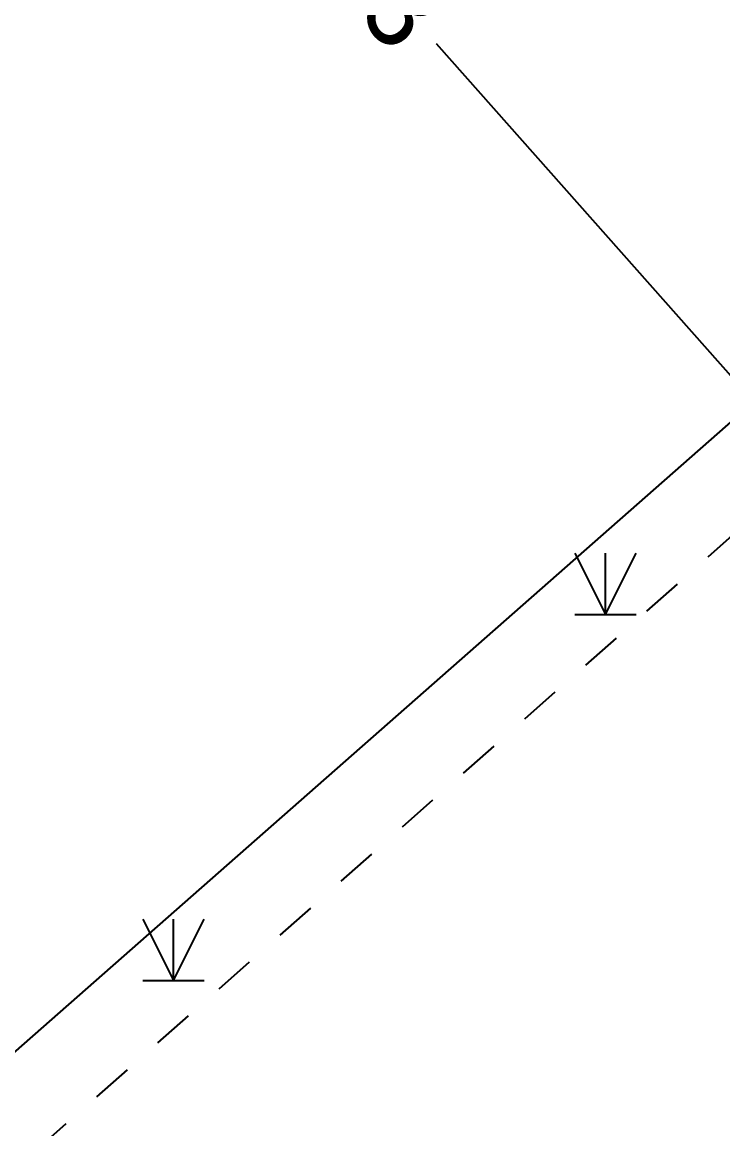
# Model space of a CAD drawing. Extents: x 99002 to 478558, y 2449839 to 2450453.
# Drawn here: x 478492.06 to 478500.66, y 2450308.9 to 2450322.47 of the extents above; entities that cross this region are included whole.
import ezdxf

# ---------------------------------------------------------------- set-up
doc = ezdxf.new("R2010")
doc.units = 0
doc.header["$LTSCALE"] = 0.5
doc.linetypes.add('X6', pattern=[2, 1, -1])
doc.layers.get('0').update_dxf_attribs({"linetype": 'CONTINUOUS'})
for name, color, linetype in [('DLSS', 4, 'CONTINUOUS'), ('JMD', 6, 'CONTINUOUS'), ('ZBTZ', 3, 'CONTINUOUS'), ('用地红线', 10, 'CONTINUOUS')]:
    doc.layers.add(name, color=color, linetype=linetype)
doc.styles.add('等线体', font='simhei.ttf')
doc.linetypes.add('444', pattern='A,4.5,[145,AAA.SHX,S=1,R=0,X=0,Y=1],4.5,-0.5,[146,AAA.SHX,S=1,R=0,X=0,Y=0],-0.5', length=10)

# ---------------------------------------------------------------- blocks, each defined once
blk = doc.blocks.new('gc124')
for p, q in [((-0.75, 1.5), (0, 0)), ((0, 0), (0, 1.5)), ((0, 0), (0.75, 1.5)), ((-0.75, 0), (0.75, 0))]:
    blk.add_line(p, q)

msp = doc.modelspace()

# ---------------------------------------------------------------- linework, layer by layer
at = {"layer": 'DLSS', "color": 4, "linetype": 'X6', "flags": 128}
msp.add_lwpolyline([(478536.042, 2450347.388), (478507.281, 2450321.93), (478464.684, 2450284.289), (478445.12, 2450266.916), (478444.759, 2450266.631), (478444.593, 2450266.466), (478441.924, 2450264.255), (478434.081, 2450257.312), (478415.493, 2450240.801), (478404.864, 2450231.336), (478400.26, 2450227.278), (478387.646, 2450216.102), (478353.287, 2450185.539), (478338.001, 2450171.95), (478321.929, 2450157.63), (478302.43, 2450140.463), (478299.602, 2450137.922), (478275.525, 2450116.586), (478255.234, 2450098.58), (478253.87, 2450097.824)], dxfattribs=at)
at = {"layer": 'JMD', "color": 6, "linetype": '444', "flags": 128}
msp.add_lwpolyline([(478536.044, 2450348.632), (478456.519, 2450278.646)], dxfattribs=at)
at = {"layer": '用地红线', "color": 10, "linetype": 'Continuous', "lineweight": -2}
msp.add_line((478507.35, 2450310.685), (478497.144, 2450322.207), dxfattribs=at)

# ---------------------------------------------------------------- block references
at = {"layer": 'ZBTZ', "color": 3, "linetype": 'Continuous', "xscale": 0.5, "yscale": 0.5}
for p in [(478499.217, 2450315.209), (478493.919, 2450310.719)]:
    msp.add_blockref('gc124', p, dxfattribs=at)

# ---------------------------------------------------------------- texts
at = {"layer": '用地红线', "color": 10, "linetype": 'Continuous', "style": '等线体'}
msp.add_text('35.13', height=1, rotation=311.6117, dxfattribs=at).set_placement((478494.374, 2450324.58))

doc.saveas('drawing.dxf')
